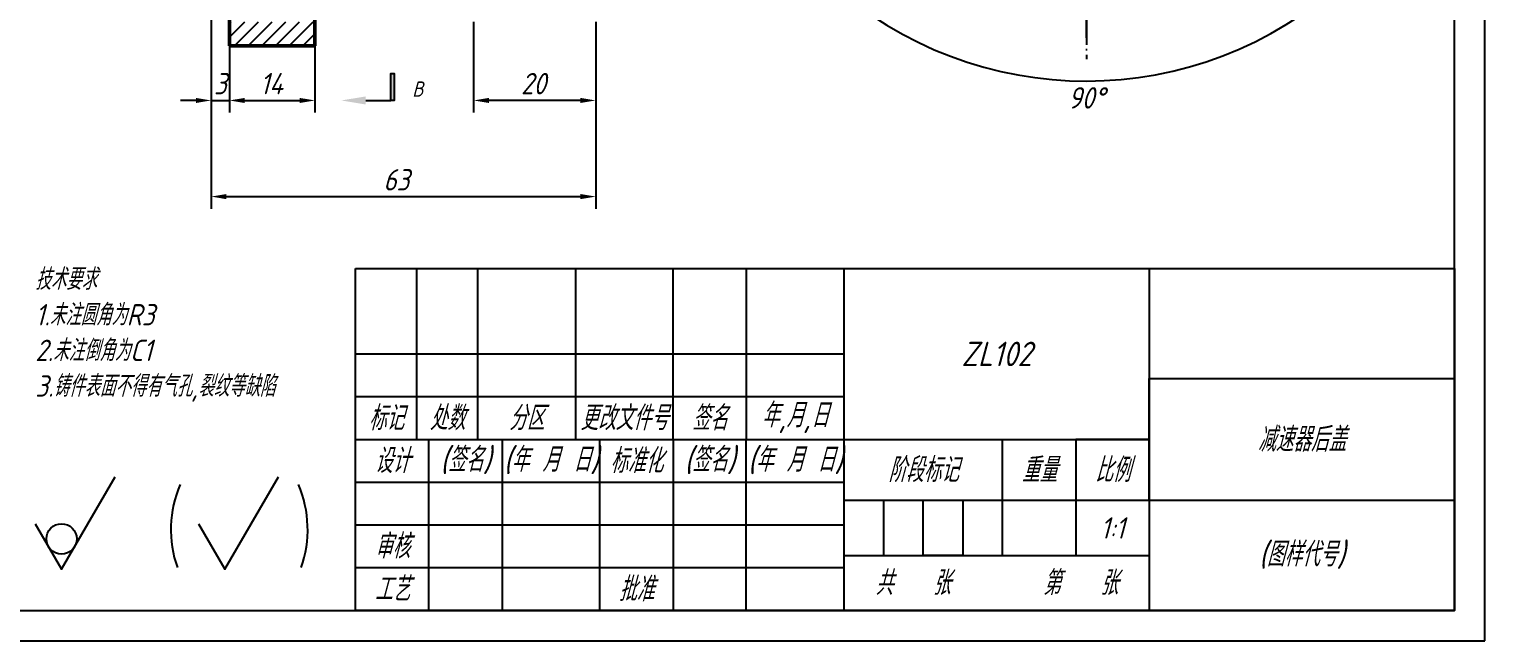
# Model space of a CAD drawing. Header units: millimetres. Extents: x 2 to 1258, y -401 to 1079.
# Drawn here: x 183.9 to 422.4, y -400.7 to -300.5 of the extents above; entities that cross this region are included whole.
import ezdxf
from ezdxf import colors
from ezdxf.entities.mleader import LeaderData, LeaderLine
from ezdxf.math import Vec2, Vec3

# ---------------------------------------------------------------- set-up
doc = ezdxf.new("R2010")
doc.units = ezdxf.units.MM
doc.header["$LTSCALE"] = 0.25
doc.linetypes.add('ACAD_ISO04W100', pattern=[30, 24, -3, 0, -3])
doc.layers.add('01粗实线', color=7, linetype='Continuous', lineweight=50)
for name, color, linetype, lineweight, true_color in [('05点划线', 230, 'ACAD_ISO04W100', 25, 0xff007f), ('08标注线', 7, 'Continuous', 25, 0x73ff99), ('10剖面线', 7, 'Continuous', 25, 0x0a59f7)]:
    doc.layers.add(name, color=color, linetype=linetype, lineweight=lineweight, true_color=true_color)
doc.styles.get("Standard").update_dxf_attribs({"font": 'gbeitc.shx', "bigfont": 'gbcbig.shx'})
doc.dimstyles.new('ISO-25', dxfattribs={"dimtxt": 3.5, "dimasz": 2.5, "dimexe": 2, "dimexo": 0, "dimgap": 1, "dimtad": 1, "dimdsep": 46, "dimtxsty": 'Standard', "dimcen": 2.5, "dimclrd": 256, "dimclre": 256, "dimclrt": 256, "dimadec": 0, "dimazin": 0, "dimtfac": 1, "dimtmove": 0, "dimatfit": 3, "dimfxl": 1, "dimlwd": -1, "dimlwe": -1, "dimarcsym": 0})
doc.dimstyles.new('ISO-25$2', dxfattribs={"dimtxt": 3.5, "dimasz": 2.5, "dimexe": 2, "dimexo": 0, "dimgap": 1, "dimtad": 2, "dimtih": 1, "dimtoh": 1, "dimdsep": 46, "dimtxsty": 'Standard', "dimcen": 2.5, "dimclrd": 256, "dimclre": 256, "dimclrt": 256, "dimadec": 0, "dimazin": 0, "dimtfac": 1, "dimtmove": 0, "dimatfit": 3, "dimfxl": 1, "dimlwd": -1, "dimlwe": -1, "dimarcsym": 0})

# ---------------------------------------------------------------- blocks, each defined once
blk = doc.blocks.new('*D36')
at = {"layer": '08标注线', "transparency": 16777216}
for p, q in [((213.76, -290.34), (213.76, -314.22)), ((216.76, -303.29), (216.76, -314.22)), ((211.26, -312.22), (208.76, -312.22)), ((213.76, -312.22), (216.76, -312.22)), ((219.26, -312.22), (221.76, -312.22))]:
    blk.add_line(p, q, dxfattribs=at)
for points in [[(211.26, -311.81), (211.26, -312.64), (213.76, -312.22)], [(219.26, -311.81), (219.26, -312.64), (216.76, -312.22)]]:
    blk.add_solid(points, dxfattribs=at)
at = {"layer": 'Defpoints', "color": 0, "transparency": 16777216}
for p in [(213.76, -290.34), (216.76, -303.29), (216.76, -312.22)]:
    blk.add_point(p, dxfattribs=at)
at = {"layer": '08标注线', "transparency": 16777216, "insert": (215.26, -309.47), "char_height": 3.5, "attachment_point": 5}
blk.add_mtext('3', dxfattribs=at)
blk = doc.blocks.new('*D37')
at = {"layer": '08标注线', "transparency": 16777216}
for p, q in [((216.76, -303.29), (216.76, -314.22)), ((230.76, -303.29), (230.76, -314.22)), ((219.26, -312.22), (228.26, -312.22))]:
    blk.add_line(p, q, dxfattribs=at)
for points in [[(219.26, -311.81), (219.26, -312.64), (216.76, -312.22)], [(228.26, -311.81), (228.26, -312.64), (230.76, -312.22)]]:
    blk.add_solid(points, dxfattribs=at)
at = {"layer": 'Defpoints', "color": 0, "transparency": 16777216}
for p in [(216.76, -303.29), (230.76, -303.29), (230.76, -312.22)]:
    blk.add_point(p, dxfattribs=at)
at = {"layer": '08标注线', "transparency": 16777216, "insert": (223.63, -309.47), "char_height": 3.5, "attachment_point": 5}
blk.add_mtext('14', dxfattribs=at)
blk = doc.blocks.new('*D38')
at = {"layer": '08标注线', "transparency": 16777216}
for p, q in [((213.76, -290.34), (213.76, -329.97)), ((276.76, -299.34), (276.76, -329.97)), ((216.26, -327.97), (274.26, -327.97))]:
    blk.add_line(p, q, dxfattribs=at)
for points in [[(216.26, -327.55), (216.26, -328.39), (213.76, -327.97)], [(274.26, -327.55), (274.26, -328.39), (276.76, -327.97)]]:
    blk.add_solid(points, dxfattribs=at)
at = {"layer": 'Defpoints', "color": 0, "transparency": 16777216}
for p in [(213.76, -290.34), (276.76, -299.34), (276.76, -327.97)]:
    blk.add_point(p, dxfattribs=at)
at = {"layer": '08标注线', "transparency": 16777216, "insert": (244.09, -325.22), "char_height": 3.5, "attachment_point": 5}
blk.add_mtext('63', dxfattribs=at)
blk = doc.blocks.new('*D39')
at = {"layer": '08标注线', "transparency": 16777216}
for p, q in [((256.76, -299.34), (256.76, -314.22)), ((276.76, -299.34), (276.76, -314.22)), ((274.26, -312.22), (259.26, -312.22))]:
    blk.add_line(p, q, dxfattribs=at)
for points in [[(259.26, -311.81), (259.26, -312.64), (256.76, -312.22)], [(274.26, -311.81), (274.26, -312.64), (276.76, -312.22)]]:
    blk.add_solid(points, dxfattribs=at)
at = {"layer": 'Defpoints', "color": 0, "transparency": 16777216}
for p in [(256.76, -299.34), (276.76, -299.34), (256.76, -312.22)]:
    blk.add_point(p, dxfattribs=at)
at = {"layer": '08标注线', "transparency": 16777216, "insert": (266.55, -309.47), "char_height": 3.5, "attachment_point": 5}
blk.add_mtext('20', dxfattribs=at)
blk = doc.blocks.new('*D68')
at = {"layer": '08标注线', "transparency": 16777216}
blk.add_arc((357.1, -246.34), 62.71, 227.7554, 312.4115, dxfattribs=at)
for points in [[(399.11, -292.34), (399.69, -292.94), (401.21, -290.92)], [(314.66, -293.07), (315.23, -292.46), (313.13, -291.05)]]:
    blk.add_solid(points, dxfattribs=at)
at = {"layer": 'Defpoints', "color": 0, "transparency": 16777216}
for p in [(357.1, -246.34), (357.1, -246.34), (311.8, -292.39), (402.54, -292.26), (373.29, -306.93)]:
    blk.add_point(p, dxfattribs=at)
at = {"layer": '08标注线', "transparency": 16777216, "insert": (357.13, -311.8), "char_height": 3.5, "attachment_point": 5}
blk.add_mtext('90%%D', dxfattribs=at)

msp = doc.modelspace()

# ---------------------------------------------------------------- hatches: boundary and pattern name
at = {"layer": '08标注线'}
h = msp.add_hatch(color=256, dxfattribs=at)
h.dxf.hatch_style = 1
h.paths.add_polyline_path([(243.201, -312.224), (243.718, -312.224), (243.718, -307.833), (243.201, -307.833)])
at = {"layer": '10剖面线'}
h = msp.add_hatch(dxfattribs=at)
h.set_pattern_fill('ANSI31', color=256, scale=0.5)
h.paths.add_polyline_path([(230.757, -289.289), (254.967, -289.289), (256.757, -289.289), (256.757, -291.432), (261.561, -291.432), (263.257, -288.342), (264.757, -288.342), (264.757, -288.021), (264.76, -287.842), (272.757, -287.842), (272.757, -287.342), (276.757, -287.342), (276.757, -283.269), (263.257, -283.269, -0.4142136), (260.257, -280.269), (260.257, -269.342, -0.4142136), (263.257, -266.342), (275.757, -266.342), (275.757, -263.342), (260.257, -263.342), (259.257, -262.342), (258.757, -262.342), (258.757, -263.142), (257.057, -263.142), (257.057, -262.342), (256.757, -262.342), (239.057, -262.342), (239.057, -259.842), (235.757, -259.842), (235.757, -265.342), (251.757, -265.342, -0.4142136), (254.757, -268.342), (254.757, -284.342, -0.4142136), (251.757, -287.342), (235.757, -287.342), (235.757, -288.342), (213.757, -288.342), (213.757, -290.342), (216.757, -290.342), (216.757, -293.039), (230.757, -293.039), (230.757, -291.342)])
h.paths.add_polyline_path([(230.757, -299.342), (216.757, -299.342), (216.757, -303.289), (230.757, -303.289)])

# ---------------------------------------------------------------- linework, layer by layer
for p, q in [((247.422, -339.738), (247.422, -367.738)), ((257.422, -367.738), (257.422, -339.738)), ((273.422, -339.738), (273.422, -367.738)), ((289.422, -367.738), (289.422, -339.738)), ((301.422, -339.738), (301.422, -367.738)), ((317.422, -339.738), (317.422, -395.738)), ((367.422, -339.738), (367.422, -395.738)), ((237.422, -353.738), (317.422, -353.738)), ((367.422, -377.738), (367.422, -357.738)), ((367.422, -357.738), (417.422, -357.738)), ((237.422, -360.738), (317.422, -360.738)), ((237.422, -367.738), (367.422, -367.738)), ((247.422, -367.738), (257.422, -367.738)), ((249.422, -395.738), (249.422, -367.738)), ((249.422, -367.738), (261.422, -367.738)), ((261.422, -367.738), (261.422, -395.738)), ((273.422, -367.738), (289.422, -367.738)), ((277.422, -395.738), (277.422, -367.738)), ((277.422, -367.738), (289.422, -367.738)), ((289.422, -367.738), (289.422, -395.738)), ((301.422, -395.738), (301.422, -367.738)), ((343.422, -386.738), (343.422, -367.738)), ((367.422, -367.738), (355.422, -367.738)), ((355.422, -367.738), (355.422, -386.738)), ((367.422, -367.738), (367.422, -377.738)), ((193.566, -381.549), (198.009, -373.853)), ((220.327, -381.549), (224.771, -373.853)), ((237.422, -374.738), (317.422, -374.738)), ((367.422, -377.738), (317.422, -377.738)), ((317.422, -377.738), (317.422, -386.738)), ((330.422, -377.738), (323.922, -377.738)), ((323.922, -377.738), (323.922, -386.738)), ((330.422, -386.738), (330.422, -377.738)), ((343.422, -377.738), (336.922, -377.738)), ((336.922, -377.738), (336.922, -386.738)), ((417.422, -377.738), (367.422, -377.738)), ((417.422, -395.738), (417.422, -377.738)), ((237.422, -381.738), (317.422, -381.738)), ((317.422, -386.738), (367.422, -386.738)), ((336.922, -386.738), (330.422, -386.738)), ((237.422, -388.738), (317.422, -388.738)), ((237.422, -395.738), (249.422, -395.738)), ((261.422, -395.738), (277.422, -395.738)), ((289.422, -395.738), (301.422, -395.738)), ((355.422, -395.738), (343.422, -395.738))]:
    msp.add_line(p, q)
for points in [[(422.422, -400.738), (422.422, -103.738), (2.422, -103.738), (2.422, -400.738)], [(27.422, -395.738), (417.422, -395.738), (417.422, -108.738), (27.422, -108.738)], [(237.422, -339.738), (417.422, -339.738), (417.422, -395.738), (237.422, -395.738)]]:
    msp.add_lwpolyline(points, close=True)
for points in [[(184.942, -381.549), (189.254, -389.018), (193.566, -381.549)], [(211.704, -381.549), (216.016, -389.018), (220.327, -381.549)]]:
    msp.add_lwpolyline(points)
msp.add_circle((189.254, -384.039), 2.49)
for centre, start, end in [((225.818, -382.514), 156.70733, 199.50333), ((210.916, -382.514), 340.49667, 23.29267)]:
    msp.add_arc(centre, 18.659, start, end)
at = {"layer": '01粗实线'}
for p, q in [((216.757, -290.342), (216.757, -303.289)), ((230.757, -303.289), (230.757, -293.342)), ((216.757, -303.289), (230.757, -303.289))]:
    msp.add_line(p, q, dxfattribs=at)
at = {"layer": '05点划线'}
for p, q in [((357.184, -301.951), (357.022, -190.734)), ((357.022, -190.734), (357.184, -305.44))]:
    msp.add_line(p, q, dxfattribs=at)
at = {"layer": '08标注线'}
msp.add_lwpolyline([(243.201, -312.224), (243.201, -307.833), (243.718, -307.833), (243.718, -312.224)], close=True, dxfattribs=at)

# ---------------------------------------------------------------- texts
for s, width, insert, char_height, attachment_point in [('技术要求\\P1.未注圆角为R3\\P2.未注倒角为C1\\P3.铸件表面不得有气孔,裂纹等缺陷', 44.25121, (184.942, -339.738), 3.5, 1), ('\\pxqc;ZL102', 50, (342.422, -353.738), 4, 5), ('\\pxqc;标记', 10, (242.422, -364.238), 4, 5), ('\\pxqc;处数', 10, (252.422, -364.238), 4, 5), ('\\pxqc;分区', 16, (265.422, -364.238), 4, 5), ('\\pxqc;更改文件号', 16, (281.422, -364.238), 4, 5), ('\\pxqc;签名', 12, (295.422, -364.238), 4, 5), ('\\pxqc;年,月,日', 16, (309.422, -364.238), 4, 5), ('\\pxqc;减速器后盖', 50, (392.422, -367.738), 4, 5), ('\\pxqc;设计', 12, (243.422, -371.238), 4, 5), ('\\pxqc;(签名)', 12, (255.422, -371.238), 4, 5), ('\\pxqc;(年 月 日)', 16, (269.422, -371.238), 4, 5), ('\\pxqc;标准化', 12, (283.422, -371.238), 4, 5), ('\\pxqc;(签名)', 12, (295.422, -371.238), 4, 5), ('\\pxqc;(年 月 日)', 16, (309.422, -371.238), 4, 5), ('\\pxqc;阶段标记', 26, (330.422, -372.738), 4, 5), ('\\pxqc;重量', 12, (349.422, -372.738), 4, 5), ('\\pxqc;比例', 12, (361.422, -372.738), 4, 5), ('\\pxqc;1:1', 12, (361.422, -382.238), 3.5, 5), ('\\pxqc;审核', 12, (243.422, -385.238), 4, 5), ('\\pxqc;(图样代号)', 50, (392.422, -386.738), 4, 5), ('\\pxqc;工艺', 12, (243.422, -392.238), 4, 5), ('\\pxqc;批准', 12, (283.422, -392.238), 4, 5), ('\\pxqc;共   张       第   张', 50, (342.422, -391.238), 4, 5)]:
    msp.add_mtext_dynamic_manual_height_columns(s, width=width, gutter_width=12.5, heights=[0], dxfattribs=dict(insert=insert, char_height=char_height, attachment_point=attachment_point))
at = {"layer": '08标注线', "insert": (246.696, -311.602), "char_height": 2.5, "attachment_point": 7}
msp.add_mtext_dynamic_manual_height_columns('B', width=5.15592, gutter_width=12.5, heights=[0], dxfattribs=at)

# ---------------------------------------------------------------- dimensions: what is measured, and where the dimension line sits
at = {"layer": '08标注线'}
dim = msp.add_angular_dim_2l(base=(373.285, -306.929), line1=((357.103, -246.342), (402.535, -292.26)), line2=((357.103, -246.342), (311.805, -292.392)), text='90%%D', dimstyle='ISO-25$2', dxfattribs=at)
dim.commit()
dim.dimension.update_dxf_attribs({"geometry": '*D68', "text_midpoint": (357.128, -309.053), "dimtype": 162})
for base, p1, p2, picture, middle in [((216.757, -312.222), (213.757, -290.342), (216.757, -303.289), '*D36', (215.257, -312.222)), ((276.757, -327.969), (213.757, -290.342), (276.757, -299.342), '*D38', (244.094, -327.969)), ((256.757, -312.222), (276.757, -299.342), (256.757, -299.342), '*D39', (266.554, -312.222)), ((230.757, -312.222), (216.757, -303.289), (230.757, -303.289), '*D37', (223.627, -312.222))]:
    dim = msp.add_linear_dim(base=base, p1=p1, p2=p2, dimstyle='ISO-25', dxfattribs=at)
    dim.commit()
    dim.dimension.update_dxf_attribs({"geometry": picture, "text_midpoint": middle, "dimtype": 160})

# ---------------------------------------------------------------- leaders
ml = msp.add_multileader_mtext('Standard', dxfattribs=at)
ml.set_content('')
ml.set_leader_properties(color=256)
ml.build(insert=Vec2(0, 0))
ml.multileader.update_dxf_attribs({"has_dogleg": 0})
ctx = ml.context
ctx.base_point, ctx.plane_origin = Vec3(243.201, -312.224), Vec3(235.076, -312.224)
notes = []
notes.append((ctx, [(0, (1, 1, 0), (235.201, -312.224), (1, 0), 8, [(0, [(235.076, -312.224)], 0, [])])]))
ctx.mtext, ml.multileader.dxf.content_type = None, 0
for ctx, leaders in notes:
    for number, flags, end, landing, length, lines in leaders:
        leader = LeaderData()
        leader.index, (leader.has_last_leader_line, leader.has_dogleg_vector, leader.attachment_direction) = number, flags
        leader.last_leader_point, leader.dogleg_vector, leader.dogleg_length = Vec3(end), Vec3(landing), length
        for number, points, colour, breaks in lines:
            line = LeaderLine()
            line.index, line.vertices, line.color, line.breaks = number, Vec3.list(points), colors.encode_raw_color(colour), breaks
            leader.lines.append(line)
        ctx.leaders.append(leader)

doc.saveas('drawing.dxf')
